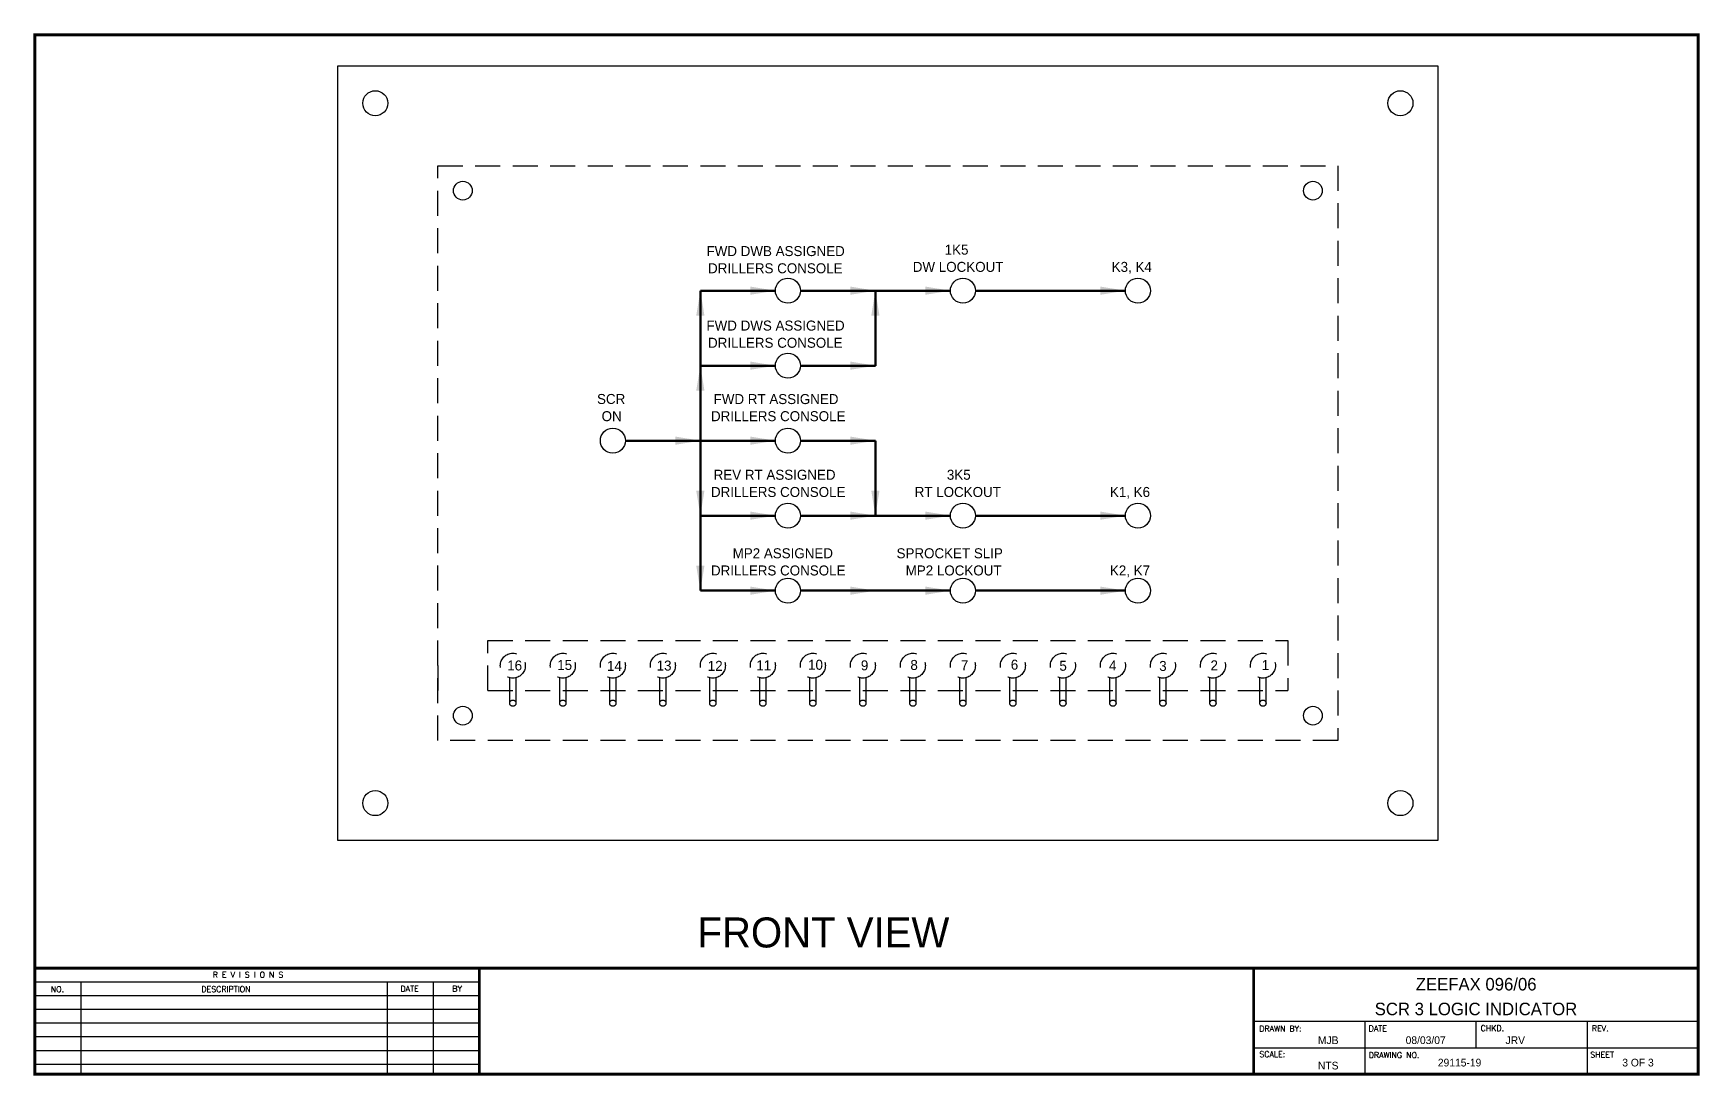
# Model space of a CAD drawing. Header units: inches. Extents: x 8.2 to 24.9, y 12.9 to 23.3.
import ezdxf
from ezdxf.enums import TextEntityAlignment as Align

# ---------------------------------------------------------------- set-up
doc = ezdxf.new("R2010")
doc.units = ezdxf.units.IN
doc.header["$MEASUREMENT"] = 0
doc.linetypes.add('DASHED2', pattern=[0.375, 0.25, -0.125])
doc.layers.add('DRAWING', color=7, linetype='Continuous')
doc.layers.add('LOGIC INDICATOR', color=7, linetype='Continuous')
doc.styles.add('A1', font='A1.shx')
doc.styles.add('ROMAND', font='ROMAND.shx')
doc.dimstyles.get("Standard").update_dxf_attribs({"dimtxt": 0.18, "dimasz": 0.25, "dimexe": 0.18, "dimexo": 0.0625, "dimgap": 0.09, "dimtad": 0, "dimtih": 1, "dimtoh": 1, "dimdec": 4, "dimzin": 0, "dimdsep": 46, "dimtxsty": 'Standard', "dimcen": 0.09, "dimadec": 0, "dimazin": 0, "dimtfac": 1, "dimtdec": 4, "dimtofl": 0, "dimtmove": 0, "dimatfit": 3, "dimfxl": 0, "dimtolj": 1, "dimtzin": 0, "dimlwd": 50, "dimarcsym": 0})

msp = doc.modelspace()

# ---------------------------------------------------------------- linework, layer by layer
at = {"color": 7}
for p, q in [((8.223, 13.961), (8.223, 12.901)), ((8.223, 13.825), (12.668, 13.825)), ((8.223, 13.688), (12.668, 13.688)), ((8.684, 13.825), (8.684, 12.901)), ((11.746, 13.825), (11.746, 12.901)), ((12.207, 13.825), (12.207, 12.901)), ((8.223, 13.551), (12.668, 13.551)), ((8.223, 13.414), (12.668, 13.414)), ((20.41, 13.431), (24.855, 13.431)), ((21.521, 13.431), (21.521, 12.901)), ((22.633, 13.431), (22.633, 13.166)), ((23.744, 13.431), (23.744, 12.901)), ((8.223, 13.277), (12.668, 13.277)), ((20.41, 13.166), (24.855, 13.166)), ((8.223, 13.14), (12.668, 13.14)), ((8.223, 13.003), (12.668, 13.003))]:
    msp.add_line(p, q, dxfattribs=at)
at = {"color": 7, "const_width": 0.0288}
msp.add_lwpolyline([(24.855, 12.901), (24.855, 23.296), (8.223, 23.296), (8.223, 12.901)], close=True, dxfattribs=at)
for points in [[(8.223, 13.961), (24.855, 13.961)], [(12.668, 13.961), (12.668, 12.901)], [(20.41, 12.901), (20.41, 13.961)]]:
    msp.add_lwpolyline(points, dxfattribs=at)
at = {"layer": 'LOGIC INDICATOR', "color": 7}
for p, q in [((11.253, 22.987), (22.253, 22.987)), ((11.253, 15.237), (11.253, 22.987)), ((22.253, 22.987), (22.253, 15.237)), ((22.253, 15.237), (11.253, 15.237))]:
    msp.add_line(p, q, dxfattribs=at)
at = {"layer": 'LOGIC INDICATOR', "color": 7, "linetype": 'DASHED2'}
for p, q in [((12.253, 21.987), (21.253, 21.987)), ((12.253, 16.237), (12.253, 21.987)), ((21.253, 21.987), (21.253, 16.237)), ((12.753, 16.737), (12.753, 17.237)), ((12.753, 17.237), (20.753, 17.237)), ((20.753, 17.237), (20.753, 16.737)), ((12.253, 16.987), (12.253, 16.612)), ((12.972, 16.612), (12.972, 16.862)), ((13.035, 16.612), (13.035, 16.862)), ((13.472, 16.612), (13.472, 16.862)), ((13.535, 16.612), (13.535, 16.862)), ((13.972, 16.612), (13.972, 16.862)), ((14.035, 16.612), (14.035, 16.862)), ((14.472, 16.612), (14.472, 16.862)), ((14.535, 16.612), (14.535, 16.862)), ((14.972, 16.612), (14.972, 16.862)), ((15.035, 16.612), (15.035, 16.862)), ((15.472, 16.612), (15.472, 16.862)), ((15.535, 16.612), (15.535, 16.862)), ((15.972, 16.612), (15.972, 16.862)), ((16.035, 16.612), (16.035, 16.862)), ((16.472, 16.612), (16.472, 16.862)), ((16.535, 16.612), (16.535, 16.862)), ((16.972, 16.612), (16.972, 16.862)), ((17.035, 16.612), (17.035, 16.862)), ((17.472, 16.612), (17.472, 16.862)), ((17.535, 16.612), (17.535, 16.862)), ((17.972, 16.612), (17.972, 16.862)), ((18.035, 16.612), (18.035, 16.862)), ((18.472, 16.612), (18.472, 16.862)), ((18.535, 16.612), (18.535, 16.862)), ((18.972, 16.612), (18.972, 16.862)), ((19.035, 16.612), (19.035, 16.862)), ((19.472, 16.612), (19.472, 16.862)), ((19.535, 16.612), (19.535, 16.862)), ((19.972, 16.612), (19.972, 16.862)), ((20.035, 16.612), (20.035, 16.862)), ((20.472, 16.612), (20.472, 16.862)), ((20.535, 16.612), (20.535, 16.862)), ((12.753, 16.737), (20.753, 16.737)), ((21.253, 16.237), (12.253, 16.237))]:
    msp.add_line(p, q, dxfattribs=at)
at = {"layer": 'LOGIC INDICATOR', "color": 7}
for centre, radius in [((11.628, 22.612), 0.125), ((21.878, 22.612), 0.125), ((12.503, 21.737), 0.0938), ((21.003, 21.737), 0.0938), ((15.753, 20.737), 0.125), ((17.503, 20.737), 0.125), ((19.253, 20.737), 0.125), ((15.753, 19.987), 0.125), ((14.003, 19.237), 0.125), ((15.753, 19.237), 0.125), ((15.753, 18.487), 0.125), ((17.503, 18.487), 0.125), ((19.253, 18.487), 0.125), ((15.753, 17.737), 0.125), ((17.503, 17.737), 0.125), ((19.253, 17.737), 0.125), ((12.503, 16.487), 0.0938), ((21.003, 16.487), 0.0938), ((11.628, 15.612), 0.125), ((21.878, 15.612), 0.125)]:
    msp.add_circle(centre, radius, dxfattribs=at)
at = {"layer": 'LOGIC INDICATOR', "color": 7, "linetype": 'DASHED2'}
for centre, radius in [((13.003, 16.987), 0.125), ((13.503, 16.987), 0.125), ((14.003, 16.987), 0.125), ((14.503, 16.987), 0.125), ((15.003, 16.987), 0.125), ((15.503, 16.987), 0.125), ((16.003, 16.987), 0.125), ((16.503, 16.987), 0.125), ((17.003, 16.987), 0.125), ((17.503, 16.987), 0.125), ((18.003, 16.987), 0.125), ((18.503, 16.987), 0.125), ((19.003, 16.987), 0.125), ((19.503, 16.987), 0.125), ((20.003, 16.987), 0.125), ((20.503, 16.987), 0.125), ((13.003, 16.612), 0.0312), ((13.503, 16.612), 0.0312), ((14.003, 16.612), 0.0312), ((14.503, 16.612), 0.0312), ((15.003, 16.612), 0.0312), ((15.503, 16.612), 0.0312), ((16.003, 16.612), 0.0312), ((16.503, 16.612), 0.0312), ((17.003, 16.612), 0.0312), ((17.503, 16.612), 0.0312), ((18.003, 16.612), 0.0312), ((18.503, 16.612), 0.0312), ((19.003, 16.612), 0.0312), ((19.503, 16.612), 0.0312), ((20.003, 16.612), 0.0312), ((20.503, 16.612), 0.0312)]:
    msp.add_circle(centre, radius, dxfattribs=at)

# ---------------------------------------------------------------- texts
at = {"color": 7}
for s, height, style, p in [('R E V I S I O N S', 0.05763, 'ROMAND', (10.002, 13.867)), ('NO.', 0.0576, 'ROMAND', (8.383, 13.722)), ('DESCRIPTION', 0.05763, 'ROMAND', (9.889, 13.723)), ('DATE', 0.0576, 'ROMAND', (11.88, 13.727)), ('BY', 0.0576, 'ROMAND', (12.398, 13.728)), ('DRAWN BY:', 0.0576, 'ROMAND', (20.467, 13.328)), ('DATE', 0.0576, 'ROMAND', (21.56, 13.33)), ('CHKD.', 0.0576, 'ROMAND', (22.68, 13.333)), ('REV.', 0.0576, 'ROMAND', (23.792, 13.331)), ('MJB', 0.0769, 'A1', (21.053, 13.203)), ('08/03/07', 0.0769, 'A1', (21.93, 13.203)), ('JRV', 0.0769, 'A1', (22.929, 13.203)), ('SCALE:', 0.0576, 'ROMAND', (20.467, 13.073)), ('NTS', 0.0769, 'A1', (21.053, 12.949)), ('DRAWING NO.', 0.05763, 'ROMAND', (21.561, 13.064)), ('29115-19', 0.0769, 'A1', (22.252, 12.979)), ('SHEET', 0.0576, 'ROMAND', (23.776, 13.068)), ('3 OF 3', 0.0769, 'A1', (24.096, 12.979))]:
    msp.add_text(s, height=height, dxfattribs=dict(at, style=style)).set_placement(p)
at = {"layer": 'DRAWING', "color": 7, "linetype": 'ByBlock'}
msp.add_text('ZEEFAX 096/06', height=0.125, dxfattribs=at).set_placement((22.635, 13.739), align=Align.CENTER)
msp.add_text('SCR 3 LOGIC INDICATOR', height=0.125, dxfattribs=at).set_placement((22.633, 13.554), align=Align.MIDDLE_CENTER)
at = {"layer": 'LOGIC INDICATOR', "color": 7}
for s, p in [('FWD DWB ASSIGNED', (14.94, 21.083)), ('1K5', (17.321, 21.097)), ('DRILLERS CONSOLE', (14.955, 20.911)), ('DW LOCKOUT', (17.002, 20.925)), ('K3, K4', (18.991, 20.925)), ('FWD DWS ASSIGNED', (14.939, 20.338)), ('DRILLERS CONSOLE', (14.955, 20.166)), ('SCR', (13.845, 19.604)), ('FWD RT ASSIGNED ', (15.011, 19.603)), ('ON', (13.891, 19.432)), ('DRILLERS CONSOLE', (14.984, 19.432)), ('REV RT ASSIGNED ', (15.011, 18.846)), ('3K5', (17.343, 18.846)), ('DRILLERS CONSOLE', (14.984, 18.674)), ('RT LOCKOUT', (17.021, 18.674)), ('K1, K6', (18.973, 18.674)), ('MP2 ASSIGNED ', (15.201, 18.061)), ('SPROCKET SLIP', (16.84, 18.061)), ('DRILLERS CONSOLE', (14.984, 17.889)), ('MP2 LOCKOUT', (16.931, 17.889)), ('K2, K7', (18.973, 17.889)), ('16', (12.947, 16.939)), ('15', (13.447, 16.944)), ('14', (13.945, 16.935)), ('13', (14.441, 16.938)), ('12', (14.952, 16.935)), ('11', (15.438, 16.941)), ('10', (15.955, 16.946)), ('9', (16.483, 16.94)), ('8', (16.978, 16.944)), ('7', (17.483, 16.941)), ('6', (17.982, 16.947)), ('5', (18.468, 16.936)), ('4', (18.964, 16.939)), ('3', (19.466, 16.934)), ('2', (19.979, 16.94)), ('1', (20.491, 16.943))]:
    msp.add_text(s, height=0.1, dxfattribs=at).set_placement(p)
at = {"layer": 'LOGIC INDICATOR', "color": 7, "linetype": 'DASHED2'}
msp.add_text('FRONT VIEW ', height=0.3, dxfattribs=at).set_placement((14.849, 14.169))

# ---------------------------------------------------------------- leaders
at = {"layer": 'LOGIC INDICATOR', "color": 7, "lineweight": 40}
for points in [[(14.878, 20.737), (14.878, 19.987)], [(14.878, 19.987), (14.878, 19.237)], [(14.878, 19.237), (14.128, 19.237)], [(14.878, 18.487), (14.878, 19.237)], [(14.878, 17.737), (14.878, 18.487)]]:
    msp.add_leader(points, dimstyle='Standard', override={"dimasz": 0.25, "dimgap": 0.09, "dimtad": 0}, dxfattribs=at)
at = {"layer": 'LOGIC INDICATOR', "color": 7}
for points in [[(15.628, 20.737), (14.878, 20.737)], [(16.628, 20.737), (15.878, 20.737)], [(16.628, 20.737), (16.628, 19.987)], [(17.378, 20.737), (16.628, 20.737)], [(19.128, 20.737), (17.628, 20.737)], [(15.628, 19.987), (14.878, 19.987)], [(16.628, 19.987), (15.878, 19.987)], [(15.628, 19.237), (14.878, 19.237)], [(16.628, 19.237), (15.878, 19.237)], [(16.628, 18.487), (16.628, 19.237)], [(15.628, 18.487), (14.878, 18.487)], [(16.628, 18.487), (15.878, 18.487)], [(17.378, 18.487), (16.628, 18.487)], [(19.128, 18.487), (17.628, 18.487)], [(15.628, 17.737), (14.878, 17.737)], [(16.628, 17.737), (15.878, 17.737)], [(17.378, 17.737), (16.628, 17.737)], [(19.128, 17.737), (17.628, 17.737)]]:
    msp.add_leader(points, dimstyle='Standard', override={"dimgap": 0.09, "dimtad": 0}, dxfattribs=at)

doc.saveas('drawing.dxf')
